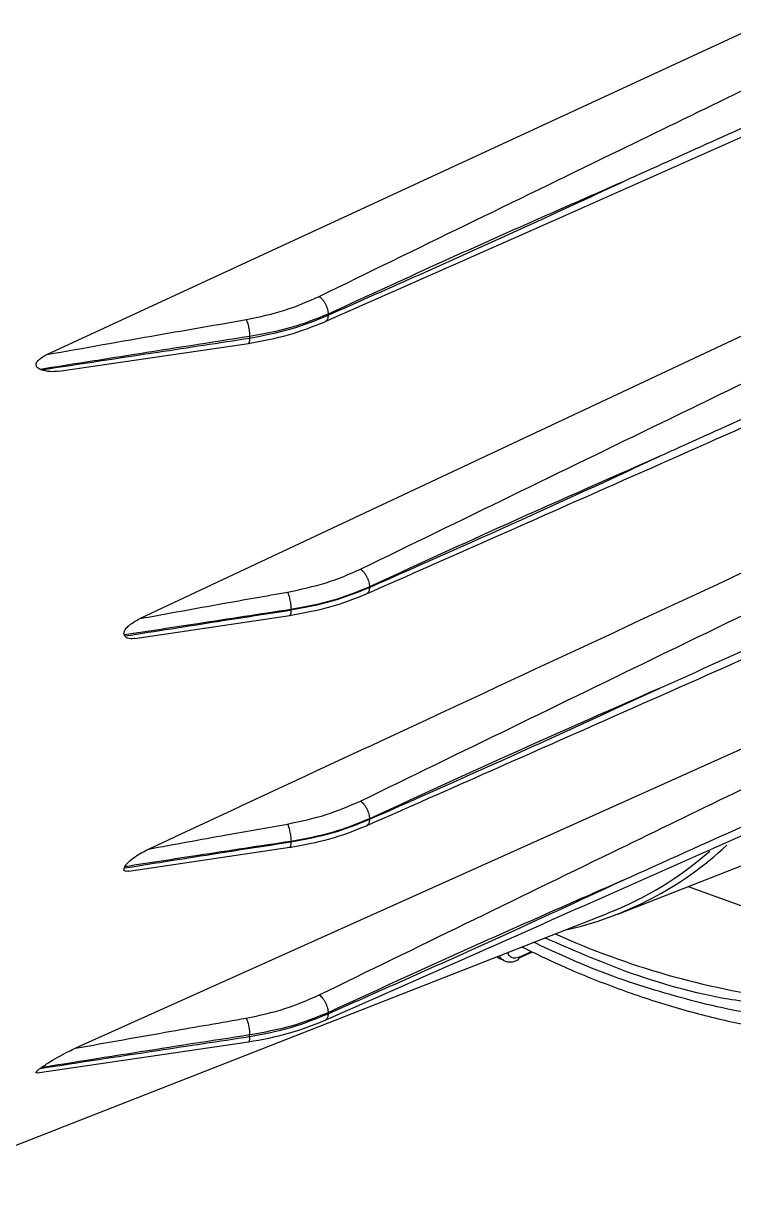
# Model space of a CAD drawing. Extents: x 17.1 to 113.1, y 3.8 to 84.5.
# Drawn here: x 21.28 to 22.894, y 5.421 to 8.1 of the extents above; entities that cross this region are included whole.
import ezdxf

# ---------------------------------------------------------------- set-up
doc = ezdxf.new("R2010")
doc.units = 0
doc.header["$MEASUREMENT"] = 0
doc.layers.add('OBJECT', color=7, linetype='CONTINUOUS')

msp = doc.modelspace()

# ---------------------------------------------------------------- linework, layer by layer
at = {"layer": 'OBJECT'}
for p, q in [((21.333, 7.3471), (23.0199, 8.1276)), ((23.1697, 7.5104), (21.5447, 6.7464)), ((21.9723, 7.4389), (21.9723, 7.4365)), ((21.3603, 7.3092), (21.791, 7.3725)), ((21.7939, 7.3882), (21.7939, 7.3845)), ((22.0663, 6.8184), (22.0663, 6.8173)), ((21.5332, 6.7011), (21.8849, 6.7536)), ((21.8879, 6.767), (21.8879, 6.766)), ((23.0594, 6.5158), (21.3979, 5.769)), ((22.6305, 6.0743), (23.4815, 6.408)), ((22.0663, 6.2898), (22.0663, 6.2909)), ((21.5193, 6.1716), (21.8849, 6.2261)), ((21.8879, 6.2385), (21.8879, 6.2395)), ((20.9362, 5.4205), (22.6092, 6.0766)), ((22.4064, 5.9744), (22.4369, 5.9881)), ((22.4069, 5.9763), (22.4348, 5.9891)), ((21.9723, 5.8475), (21.9723, 5.8499)), ((21.7939, 5.7955), (21.7939, 5.7992)), ((21.3109, 5.713), (21.791, 5.7835))]:
    msp.add_line(p, q, dxfattribs=at)
at = {"layer": 'OBJECT', "flags": 128}
msp.add_lwpolyline([(22.791, 6.1372), (22.9165, 6.0917), (23.0555, 6.0524)], dxfattribs=at)
at = {"layer": 'OBJECT'}
for centre, radius, start, end in [((22.3413, 6.8078), 0.7884, 282.3075, 312.9747), ((22.3262, 6.7987), 0.7755, 291.4046, 311.4728), ((23.2453, 7.6994), 1.8334, 245.6295, 262.5299), ((22.3983, 5.9766), 0.00858, 298.2067, 358.0418)]:
    msp.add_arc(centre, radius, start, end, dxfattribs=at)
for centre, major_axis, start_param, end_param in [((18.5552, 6.0909), (3.3577, 0.6226), 0.533221, 0.534349), ((18.2916, 5.9465), (3.2718, 0.6067), 0.120597, 0.122548), ((18.2916, 5.9465), (3.2718, 0.6067), 6.012015, 6.013966), ((18.5552, 6.0909), (3.3577, 0.6226), 5.600214, 5.601342)]:
    msp.add_ellipse(centre, major_axis=major_axis, ratio=0.401488, start_param=start_param, end_param=end_param, dxfattribs=at)
for points, knots in [([(21.3358, 9.018), (21.3294, 9.0028), (21.3102, 8.9576), (21.2404, 8.7908), (21.1277, 8.5097), (20.9807, 8.1178), (20.8884, 7.8377), (20.8422, 7.6978)], [0, 0, 0, 0, 0.037504, 0.11146, 0.407416, 0.703808, 1, 1, 1, 1]), ([(21.9522, 7.4793), (22.1739, 7.5875), (22.5697, 7.7806), (22.9665, 7.973), (23.141, 8.0577)], [0, 0, 0, 0, 0.560008, 1, 1, 1, 1]), ([(23.1782, 7.9816), (23.1778, 7.9814), (23.0834, 7.9388), (22.9217, 7.8659), (22.7437, 7.7856), (22.6591, 7.7475), (22.6418, 7.7397), (22.6413, 7.7394)], [0, 0, 0, 0, 0.002464, 0.527441, 0.903158, 0.997088, 1, 1, 1, 1]), ([(21.9657, 7.4219), (22.1487, 7.5029), (22.55, 7.6806), (22.951, 7.8586), (23.1692, 7.9555)], [0, 0, 0, 0, 0.455752, 1, 1, 1, 1]), ([(22.6413, 7.7394), (22.5164, 7.6846), (22.2934, 7.5868), (22.0704, 7.4841), (21.9723, 7.4389)], [0, 0, 0, 0, 0.560064, 1, 1, 1, 1]), ([(21.9723, 7.4365), (22.0972, 7.4919), (22.3202, 7.5907), (22.5432, 7.694), (22.6413, 7.7394)], [0, 0, 0, 0, 0.559937, 1, 1, 1, 1]), ([(21.7863, 7.4265), (21.8162, 7.4329), (21.8759, 7.4456), (21.9268, 7.4681), (21.9522, 7.4793)], [0, 0, 0, 0, 0.501105, 1, 1, 1, 1]), ([(21.9522, 7.4793), (21.9547, 7.4771), (21.9585, 7.4738), (21.9632, 7.4672), (21.9664, 7.4615), (21.969, 7.4555), (21.9715, 7.4476), (21.972, 7.4423), (21.9723, 7.4389)], [0, 0, 0, 0, 0.239485, 0.368378, 0.5, 0.631622, 0.760513, 1, 1, 1, 1]), ([(22.0462, 6.8589), (22.2742, 6.97), (22.6813, 7.1684), (23.0894, 7.3661), (23.2689, 7.4531)], [0, 0, 0, 0, 0.560008, 1, 1, 1, 1]), ([(21.333, 7.3471), (21.4176, 7.3621), (21.5685, 7.3888), (21.7198, 7.415), (21.7863, 7.4265)], [0, 0, 0, 0, 0.560013, 1, 1, 1, 1]), ([(21.7863, 7.4265), (21.7872, 7.4242), (21.7886, 7.4207), (21.7904, 7.4143), (21.7916, 7.4088), (21.7926, 7.4032), (21.7935, 7.396), (21.7938, 7.3913), (21.7939, 7.3882)], [0, 0, 0, 0, 0.239573, 0.368432, 0.5, 0.63156, 0.76042, 1, 1, 1, 1]), ([(21.9723, 7.4389), (21.9448, 7.4278), (21.8898, 7.4057), (21.8259, 7.3941), (21.7939, 7.3882)], [0, 0, 0, 0, 0.499961, 1, 1, 1, 1]), ([(21.7939, 7.3845), (21.8259, 7.3906), (21.8898, 7.4028), (21.9448, 7.4253), (21.9723, 7.4365)], [0, 0, 0, 0, 0.500039, 1, 1, 1, 1]), ([(21.9723, 7.4365), (21.972, 7.4334), (21.9715, 7.4286), (21.969, 7.4244), (21.9672, 7.4225), (21.9659, 7.4221), (21.9657, 7.422)], [0, 0, 0, 0, 0.457536, 0.703791, 0.955244, 1, 1, 1, 1]), ([(21.7906, 7.3724), (21.8219, 7.378), (21.8844, 7.3894), (21.9384, 7.4109), (21.9653, 7.4217)], [0, 0, 0, 0, 0.499768, 1, 1, 1, 1]), ([(21.7939, 7.3882), (21.705, 7.3742), (21.5462, 7.3492), (21.3874, 7.3242), (21.3175, 7.3133)], [0, 0, 0, 0, 0.559998, 1, 1, 1, 1]), ([(21.3197, 7.3123), (21.4082, 7.3257), (21.5663, 7.3497), (21.7244, 7.3738), (21.7939, 7.3845)], [0, 0, 0, 0, 0.559997, 1, 1, 1, 1]), ([(21.7939, 7.3845), (21.7938, 7.3818), (21.7935, 7.3777), (21.7925, 7.3744), (21.7918, 7.3728), (21.7912, 7.3727), (21.791, 7.3726)], [0, 0, 0, 0, 0.428103, 0.658373, 0.893458, 1, 1, 1, 1]), ([(23.3061, 7.377), (23.3056, 7.3768), (23.1964, 7.3276), (23.0199, 7.248), (22.8272, 7.161), (22.7426, 7.1229), (22.7253, 7.1151), (22.7247, 7.1148)], [0, 0, 0, 0, 0.002275, 0.563506, 0.91051, 0.997261, 1, 1, 1, 1]), ([(21.3175, 7.3133), (21.3159, 7.3141), (21.3133, 7.3154), (21.3104, 7.3182), (21.3089, 7.321), (21.3084, 7.3239), (21.3089, 7.327), (21.3109, 7.3313), (21.3184, 7.3397), (21.3267, 7.3439), (21.333, 7.3471)], [0, 0, 0, 0, 0.113364, 0.188717, 0.241998, 0.295663, 0.342489, 0.417958, 0.560438, 1, 1, 1, 1]), ([(22.0597, 6.8027), (22.2478, 6.8859), (22.6604, 7.0685), (23.0727, 7.2514), (23.2971, 7.3509)], [0, 0, 0, 0, 0.455736, 1, 1, 1, 1]), ([(21.3604, 7.3091), (21.3538, 7.3084), (21.3401, 7.307), (21.3267, 7.3105), (21.3197, 7.3123)], [0, 0, 0, 0, 0.4813749, 1, 1, 1, 1]), ([(22.7247, 7.1148), (22.6018, 7.0607), (22.3823, 6.9642), (22.1629, 6.863), (22.0663, 6.8184)], [0, 0, 0, 0, 0.560058, 1, 1, 1, 1]), ([(22.0663, 6.8173), (22.1892, 6.8717), (22.4087, 6.9688), (22.6281, 7.0702), (22.7247, 7.1148)], [0, 0, 0, 0, 0.5599417, 1, 1, 1, 1]), ([(21.5639, 6.2222), (21.7891, 6.327), (22.3285, 6.5781), (22.8677, 6.8295), (23.1817, 6.976)], [0, 0, 0, 0, 0.4174352, 1, 1, 1, 1]), ([(22.0462, 6.3314), (22.2742, 6.4425), (22.6813, 6.6409), (23.0894, 6.8386), (23.2689, 6.9256)], [0, 0, 0, 0, 0.560008, 1, 1, 1, 1]), ([(21.88, 6.8066), (21.9099, 6.8129), (21.9696, 6.8255), (22.0207, 6.8477), (22.0462, 6.8589)], [0, 0, 0, 0, 0.5007266, 1, 1, 1, 1]), ([(22.0462, 6.8589), (22.0487, 6.8567), (22.0525, 6.8533), (22.0571, 6.8467), (22.0603, 6.841), (22.0629, 6.835), (22.0655, 6.8272), (22.066, 6.8219), (22.0663, 6.8184)], [0, 0, 0, 0, 0.2394857, 0.3683804, 0.4999968, 0.631618, 0.7605141, 1, 1, 1, 1]), ([(22.7247, 6.5873), (22.7253, 6.5876), (22.8345, 6.6369), (23.011, 6.7165), (23.2039, 6.8035), (23.2884, 6.8416), (23.3056, 6.8493), (23.3061, 6.8495)], [0, 0, 0, 0, 0.002739, 0.563971, 0.910975, 0.997725, 1, 1, 1, 1]), ([(21.5447, 6.7464), (21.6072, 6.7579), (21.7188, 6.7783), (21.8308, 6.7979), (21.88, 6.8066)], [0, 0, 0, 0, 0.560034, 1, 1, 1, 1]), ([(21.88, 6.8066), (21.881, 6.8042), (21.8824, 6.8006), (21.8842, 6.7939), (21.8854, 6.7883), (21.8865, 6.7825), (21.8875, 6.775), (21.8877, 6.7701), (21.8879, 6.767)], [0, 0, 0, 0, 0.239579, 0.368437, 0.5, 0.631566, 0.760425, 1, 1, 1, 1]), ([(22.0663, 6.8184), (22.0388, 6.8072), (21.9838, 6.7848), (21.9199, 6.7729), (21.8879, 6.767)], [0, 0, 0, 0, 0.499957, 1, 1, 1, 1]), ([(21.8879, 6.766), (21.9199, 6.772), (21.9838, 6.7839), (22.0388, 6.8062), (22.0663, 6.8173)], [0, 0, 0, 0, 0.500043, 1, 1, 1, 1]), ([(22.0597, 6.2752), (22.2478, 6.3584), (22.6604, 6.541), (23.0727, 6.7239), (23.2971, 6.8235)], [0, 0, 0, 0, 0.455742, 1, 1, 1, 1]), ([(22.0663, 6.8173), (22.066, 6.8142), (22.0655, 6.8094), (22.0629, 6.8051), (22.0611, 6.8032), (22.0599, 6.8028), (22.0597, 6.8028)], [0, 0, 0, 0, 0.4575346, 0.7037789, 0.9552395, 1, 1, 1, 1]), ([(21.8844, 6.7535), (21.9157, 6.7591), (21.9783, 6.7704), (22.0323, 6.7918), (22.0593, 6.8025)], [0, 0, 0, 0, 0.499545, 1, 1, 1, 1]), ([(21.8879, 6.767), (21.8172, 6.7562), (21.6909, 6.737), (21.5647, 6.7177), (21.5091, 6.7092)], [0, 0, 0, 0, 0.560003, 1, 1, 1, 1]), ([(21.5104, 6.7068), (21.5808, 6.7179), (21.7067, 6.7377), (21.8325, 6.7574), (21.8879, 6.766)], [0, 0, 0, 0, 0.560005, 1, 1, 1, 1]), ([(21.8879, 6.766), (21.8877, 6.7633), (21.8875, 6.759), (21.8865, 6.7556), (21.8857, 6.754), (21.885, 6.7538), (21.8848, 6.7538)], [0, 0, 0, 0, 0.428171, 0.658463, 0.893592, 1, 1, 1, 1]), ([(21.5091, 6.7092), (21.5088, 6.71), (21.5082, 6.7116), (21.5083, 6.7147), (21.5096, 6.7187), (21.5134, 6.7246), (21.5248, 6.736), (21.5363, 6.742), (21.5447, 6.7464)], [0, 0, 0, 0, 0.052382, 0.104943, 0.166385, 0.263155, 0.457421, 1, 1, 1, 1]), ([(21.5332, 6.7011), (21.5325, 6.701), (21.5267, 6.6999), (21.5194, 6.7006), (21.5126, 6.7036), (21.511, 6.7059), (21.5104, 6.7068)], [0, 0, 0, 0, 0.080246, 0.672517, 0.866455, 1, 1, 1, 1]), ([(22.7247, 6.5873), (22.6018, 6.5333), (22.3823, 6.4367), (22.1629, 6.3355), (22.0663, 6.2909)], [0, 0, 0, 0, 0.560058, 1, 1, 1, 1]), ([(22.0663, 6.2898), (22.1892, 6.3442), (22.4087, 6.4413), (22.6281, 6.5427), (22.7247, 6.5873)], [0, 0, 0, 0, 0.5599417, 1, 1, 1, 1]), ([(21.9522, 5.8903), (22.1739, 5.9985), (22.5697, 6.1916), (22.9665, 6.384), (23.141, 6.4687)], [0, 0, 0, 0, 0.560008, 1, 1, 1, 1]), ([(22.6413, 6.1504), (22.6418, 6.1507), (22.7363, 6.1933), (22.898, 6.2663), (23.076, 6.3465), (23.1605, 6.3846), (23.1778, 6.3924), (23.1782, 6.3926)], [0, 0, 0, 0, 0.002912, 0.527889, 0.903607, 0.997536, 1, 1, 1, 1]), ([(21.9657, 5.8329), (22.1487, 5.9139), (22.55, 6.0916), (22.951, 6.2696), (23.1692, 6.3665)], [0, 0, 0, 0, 0.4557568, 1, 1, 1, 1]), ([(21.88, 6.2791), (21.9099, 6.2854), (21.9696, 6.298), (22.0207, 6.3203), (22.0462, 6.3314)], [0, 0, 0, 0, 0.5007266, 1, 1, 1, 1]), ([(22.0462, 6.3314), (22.0487, 6.3292), (22.0525, 6.3258), (22.0571, 6.3192), (22.0603, 6.3135), (22.0629, 6.3075), (22.0655, 6.2997), (22.066, 6.2944), (22.0663, 6.2909)], [0, 0, 0, 0, 0.239486, 0.368381, 0.500001, 0.631618, 0.760514, 1, 1, 1, 1]), ([(21.5639, 6.2222), (21.6228, 6.233), (21.728, 6.2523), (21.8336, 6.2709), (21.88, 6.2791)], [0, 0, 0, 0, 0.560038, 1, 1, 1, 1]), ([(21.88, 6.2791), (21.881, 6.2768), (21.8824, 6.2731), (21.8842, 6.2664), (21.8854, 6.2608), (21.8865, 6.255), (21.8875, 6.2475), (21.8877, 6.2426), (21.8879, 6.2395)], [0, 0, 0, 0, 0.239578, 0.368434, 0.499997, 0.631562, 0.76042, 1, 1, 1, 1]), ([(21.8844, 6.226), (21.9157, 6.2316), (21.9783, 6.2429), (22.0323, 6.2643), (22.0593, 6.275)], [0, 0, 0, 0, 0.499545, 1, 1, 1, 1]), ([(22.0663, 6.2909), (22.0388, 6.2797), (21.9838, 6.2574), (21.9199, 6.2454), (21.8879, 6.2395)], [0, 0, 0, 0, 0.499957, 1, 1, 1, 1]), ([(21.8879, 6.2385), (21.9199, 6.2445), (21.9838, 6.2565), (22.0388, 6.2787), (22.0663, 6.2898)], [0, 0, 0, 0, 0.500043, 1, 1, 1, 1]), ([(22.0663, 6.2898), (22.066, 6.2867), (22.0655, 6.2819), (22.0629, 6.2777), (22.0611, 6.2757), (22.0599, 6.2753), (22.0597, 6.2753)], [0, 0, 0, 0, 0.457534, 0.703788, 0.95524, 1, 1, 1, 1]), ([(21.5091, 6.1791), (21.5798, 6.1904), (21.7061, 6.2104), (21.8323, 6.2299), (21.8879, 6.2385)], [0, 0, 0, 0, 0.560014, 1, 1, 1, 1]), ([(21.8879, 6.2395), (21.8174, 6.2289), (21.6916, 6.21), (21.5657, 6.1905), (21.5104, 6.1819)], [0, 0, 0, 0, 0.5600153, 1, 1, 1, 1]), ([(21.5104, 6.1819), (21.5112, 6.1834), (21.5133, 6.1872), (21.5213, 6.1954), (21.5384, 6.209), (21.5537, 6.2169), (21.5639, 6.2222)], [0, 0, 0, 0, 0.0729686, 0.1943384, 0.4686987, 1, 1, 1, 1]), ([(21.8879, 6.2385), (21.8877, 6.2358), (21.8875, 6.2315), (21.8865, 6.2281), (21.8857, 6.2265), (21.885, 6.2263), (21.8848, 6.2263)], [0, 0, 0, 0, 0.428168, 0.658458, 0.893585, 1, 1, 1, 1]), ([(21.5192, 6.1721), (21.5173, 6.1717), (21.5143, 6.171), (21.511, 6.1718), (21.509, 6.1731), (21.5082, 6.1751), (21.5083, 6.1772), (21.5089, 6.1786), (21.5091, 6.1791)], [0, 0, 0, 0, 0.294941, 0.481428, 0.66914, 0.79386, 0.919276, 1, 1, 1, 1]), ([(22.6413, 6.1504), (22.5164, 6.0956), (22.2934, 5.9978), (22.0704, 5.8951), (21.9723, 5.8499)], [0, 0, 0, 0, 0.560064, 1, 1, 1, 1]), ([(21.9723, 5.8475), (22.0972, 5.9029), (22.3202, 6.0017), (22.5432, 6.105), (22.6413, 6.1504)], [0, 0, 0, 0, 0.559937, 1, 1, 1, 1]), ([(23.0231, 5.8398), (22.999, 5.8417), (22.9144, 5.8481), (22.7631, 5.885), (22.5921, 5.9391), (22.4834, 5.9896), (22.4393, 6.01)], [0, 0, 0, 0, 0.130534, 0.457841, 0.780324, 1, 1, 1, 1]), ([(23.0136, 5.8644), (22.9699, 5.8689), (22.8521, 5.8808), (22.6678, 5.9317), (22.5266, 5.9932), (22.4649, 6.02)], [0, 0, 0, 0, 0.249246, 0.672121, 1, 1, 1, 1]), ([(22.3557, 5.9772), (22.3602, 5.9747), (22.3655, 5.9716), (22.3708, 5.9691), (22.3716, 5.9687)], [0, 0, 0, 0, 0.841823, 1, 1, 1, 1]), ([(22.372, 5.9693), (22.371, 5.9696), (22.3663, 5.9708), (22.3631, 5.9751), (22.3617, 5.9794), (22.3617, 5.9795)], [0, 0, 0, 0, 0.218629, 0.969189, 1, 1, 1, 1]), ([(22.4069, 5.9763), (22.4031, 5.9751), (22.3955, 5.9727), (22.3867, 5.9761), (22.3816, 5.9813), (22.3811, 5.9862), (22.3809, 5.9871)], [0, 0, 0, 0, 0.311221, 0.621441, 0.93206, 1, 1, 1, 1]), ([(22.4133, 5.9992), (22.4448, 5.984), (22.5176, 5.9488), (22.6311, 5.9039), (22.7535, 5.8628), (22.8746, 5.8315), (22.9692, 5.8123), (23.0224, 5.8069), (23.0365, 5.8054)], [0, 0, 0, 0, 0.148659, 0.342982, 0.537857, 0.733322, 0.929452, 1, 1, 1, 1]), ([(22.3716, 5.9686), (22.3739, 5.9677), (22.3784, 5.9658), (22.3862, 5.9651), (22.3943, 5.966), (22.3997, 5.968), (22.4024, 5.9691)], [0, 0, 0, 0, 0.253842, 0.505903, 0.754953, 1, 1, 1, 1]), ([(21.7863, 5.8375), (21.8162, 5.8439), (21.8759, 5.8567), (21.9268, 5.8791), (21.9522, 5.8903)], [0, 0, 0, 0, 0.501105, 1, 1, 1, 1]), ([(21.9522, 5.8903), (21.9547, 5.8882), (21.9585, 5.8848), (21.9632, 5.8782), (21.9664, 5.8725), (21.969, 5.8665), (21.9715, 5.8586), (21.972, 5.8533), (21.9723, 5.8499)], [0, 0, 0, 0, 0.239486, 0.368379, 0.5, 0.631622, 0.760508, 1, 1, 1, 1]), ([(21.9723, 5.8499), (21.9448, 5.8388), (21.8898, 5.8167), (21.8259, 5.8051), (21.7939, 5.7992)], [0, 0, 0, 0, 0.499961, 1, 1, 1, 1]), ([(21.7939, 5.7955), (21.8259, 5.8016), (21.8898, 5.8138), (21.9448, 5.8363), (21.9723, 5.8475)], [0, 0, 0, 0, 0.500039, 1, 1, 1, 1]), ([(21.9723, 5.8475), (21.972, 5.8444), (21.9715, 5.8396), (21.969, 5.8354), (21.9672, 5.8335), (21.9659, 5.8331), (21.9657, 5.833)], [0, 0, 0, 0, 0.457526, 0.703782, 0.955244, 1, 1, 1, 1]), ([(21.3979, 5.769), (21.4703, 5.782), (21.5997, 5.8051), (21.7293, 5.8276), (21.7863, 5.8375)], [0, 0, 0, 0, 0.560018, 1, 1, 1, 1]), ([(21.7863, 5.8375), (21.7872, 5.8352), (21.7886, 5.8317), (21.7904, 5.8253), (21.7916, 5.8199), (21.7926, 5.8142), (21.7935, 5.807), (21.7938, 5.8023), (21.7939, 5.7992)], [0, 0, 0, 0, 0.239572, 0.368432, 0.499999, 0.63156, 0.760426, 1, 1, 1, 1]), ([(21.7906, 5.7834), (21.8219, 5.789), (21.8844, 5.8004), (21.9384, 5.822), (21.9653, 5.8327)], [0, 0, 0, 0, 0.499768, 1, 1, 1, 1]), ([(21.3175, 5.7231), (21.4065, 5.7368), (21.5653, 5.7612), (21.7241, 5.785), (21.7939, 5.7955)], [0, 0, 0, 0, 0.560009, 1, 1, 1, 1]), ([(21.7939, 5.7992), (21.7054, 5.7856), (21.5473, 5.7611), (21.3893, 5.7358), (21.3197, 5.7247)], [0, 0, 0, 0, 0.560013, 1, 1, 1, 1]), ([(21.7939, 5.7955), (21.7938, 5.7928), (21.7935, 5.7887), (21.7925, 5.7854), (21.7918, 5.7839), (21.7912, 5.7837), (21.791, 5.7836)], [0, 0, 0, 0, 0.428107, 0.658372, 0.893452, 1, 1, 1, 1]), ([(21.3197, 5.7247), (21.3264, 5.7293), (21.3476, 5.7437), (21.3746, 5.7582), (21.3933, 5.7669), (21.3979, 5.769)], [0, 0, 0, 0, 0.259599, 0.819529, 1, 1, 1, 1]), ([(21.3109, 5.713), (21.3109, 5.713), (21.3101, 5.7129), (21.3092, 5.7131), (21.3084, 5.7137), (21.3087, 5.7148), (21.3098, 5.7164), (21.3126, 5.7193), (21.3156, 5.7216), (21.3175, 5.7231)], [0, 0, 0, 0, 0.00281, 0.149675, 0.297858, 0.407128, 0.516269, 0.679102, 1, 1, 1, 1])]:
    msp.add_open_spline(points, degree=3, knots=knots, dxfattribs=at)

doc.saveas('drawing.dxf')
